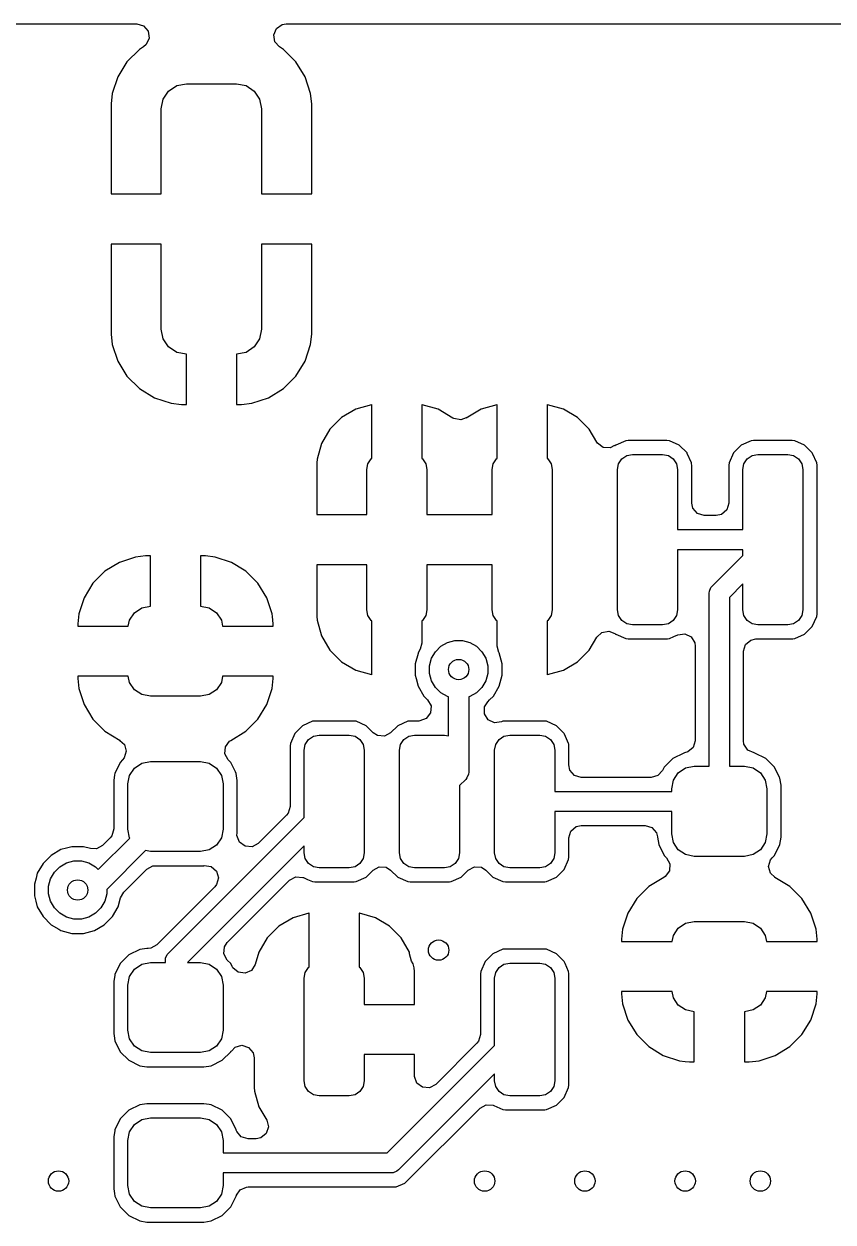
# Model space of a CAD drawing. Header units: inches. Extents: x 5.14 to 7.42, y -4.57 to -3.18.
# Drawn here: x 6.2674 to 6.5852, y -3.6536 to -3.1829 of the extents above; entities that cross this region are included whole.
import ezdxf

# ---------------------------------------------------------------- set-up
doc = ezdxf.new("R2010")
doc.units = ezdxf.units.IN
doc.header["$MEASUREMENT"] = 0
doc.layers.add('F.Cu', color=13, linetype='CONTINUOUS', true_color=0xc83434)

msp = doc.modelspace()

# ---------------------------------------------------------------- linework, layer by layer
at = {"layer": 'F.Cu', "linetype": 'CONTINUOUS'}
for p, q in [((5.69694, -3.18289), (6.31176, -3.18289)), ((6.31176, -3.18289), (6.3144, -3.18367)), ((6.3144, -3.18367), (6.3162, -3.18575)), ((6.3162, -3.18575), (6.31659, -3.18847)), ((6.36552, -3.18717), (6.36662, -3.18465)), ((6.36662, -3.18465), (6.3689, -3.18312)), ((6.3689, -3.18312), (6.37037, -3.18289)), ((6.37037, -3.18289), (6.70349, -3.18289)), ((6.31545, -3.19097), (6.31432, -3.19193)), ((6.31659, -3.18847), (6.31545, -3.19097)), ((6.36596, -3.18989), (6.36552, -3.18717)), ((6.3678, -3.19193), (6.36596, -3.18989)), ((6.31278, -3.19288), (6.3079, -3.19776)), ((6.31432, -3.19193), (6.31278, -3.19288)), ((6.36934, -3.19288), (6.3678, -3.19193)), ((6.37423, -3.19776), (6.36934, -3.19288)), ((6.3079, -3.19776), (6.30428, -3.20364)), ((6.37785, -3.20364), (6.37423, -3.19776)), ((6.30428, -3.20364), (6.30211, -3.21019)), ((6.30428, -3.20364), (6.30428, -3.20364)), ((6.38002, -3.21019), (6.37785, -3.20364)), ((6.37785, -3.20364), (6.37785, -3.20364)), ((6.32213, -3.21243), (6.32426, -3.20924)), ((6.32426, -3.20924), (6.32745, -3.20711)), ((6.32745, -3.20711), (6.33122, -3.20636)), ((6.33122, -3.20636), (6.35091, -3.20636)), ((6.35091, -3.20636), (6.35467, -3.20711)), ((6.35467, -3.20711), (6.35787, -3.20924)), ((6.35787, -3.20924), (6.36, -3.21243)), ((6.30211, -3.21019), (6.30169, -3.21423)), ((6.30169, -3.21423), (6.30169, -3.24967)), ((6.30211, -3.21019), (6.30211, -3.21019)), ((6.32138, -3.2162), (6.32213, -3.21243)), ((6.36, -3.21243), (6.36075, -3.2162)), ((6.38043, -3.21423), (6.38002, -3.21019)), ((6.38043, -3.24967), (6.38043, -3.21423)), ((6.38043, -3.21423), (6.38043, -3.21423)), ((6.32138, -3.24967), (6.32138, -3.2162)), ((6.36075, -3.2162), (6.36075, -3.24967)), ((6.30169, -3.24967), (6.32138, -3.24967)), ((6.36075, -3.24967), (6.38043, -3.24967)), ((6.32138, -3.26935), (6.30169, -3.26935)), ((6.30169, -3.26935), (6.30169, -3.30478)), ((6.32138, -3.30281), (6.32138, -3.26935)), ((6.38043, -3.26935), (6.36075, -3.26935)), ((6.36075, -3.26935), (6.36075, -3.30281)), ((6.38043, -3.30478), (6.38043, -3.26935)), ((6.32213, -3.30658), (6.32138, -3.30281)), ((6.36075, -3.30281), (6.36, -3.30658)), ((6.30169, -3.30478), (6.30211, -3.30883)), ((6.30211, -3.30883), (6.30428, -3.31538)), ((6.32426, -3.30977), (6.32213, -3.30658)), ((6.36, -3.30658), (6.35787, -3.30977)), ((6.37785, -3.31538), (6.38002, -3.30883)), ((6.38002, -3.30883), (6.38043, -3.30478)), ((6.38002, -3.30883), (6.38002, -3.30883)), ((6.38043, -3.30478), (6.38043, -3.30478)), ((6.32745, -3.31191), (6.32426, -3.30977)), ((6.33122, -3.31266), (6.32745, -3.31191)), ((6.33122, -3.33234), (6.33122, -3.31266)), ((6.35467, -3.31191), (6.35091, -3.31266)), ((6.35091, -3.31266), (6.35091, -3.33234)), ((6.35787, -3.30977), (6.35467, -3.31191)), ((6.30428, -3.31538), (6.30428, -3.31538)), ((6.30428, -3.31538), (6.3079, -3.32125)), ((6.37423, -3.32125), (6.37785, -3.31538)), ((6.37785, -3.31538), (6.37785, -3.31538)), ((6.3079, -3.32125), (6.31278, -3.32613)), ((6.36934, -3.32613), (6.37423, -3.32125)), ((6.31278, -3.32613), (6.31866, -3.32976)), ((6.36347, -3.32976), (6.36934, -3.32613)), ((6.31866, -3.32976), (6.31866, -3.32976)), ((6.31866, -3.32976), (6.32521, -3.33193)), ((6.32521, -3.33193), (6.32521, -3.33193)), ((6.32521, -3.33193), (6.32925, -3.33234)), ((6.32925, -3.33234), (6.33122, -3.33234)), ((6.33122, -3.33234), (6.33122, -3.33234)), ((6.35091, -3.33234), (6.35287, -3.33234)), ((6.35287, -3.33234), (6.35692, -3.33193)), ((6.35287, -3.33234), (6.35287, -3.33234)), ((6.35692, -3.33193), (6.36347, -3.32976)), ((6.36347, -3.32976), (6.36347, -3.32976)), ((6.39775, -3.33426), (6.39218, -3.33755)), ((6.40396, -3.33246), (6.39775, -3.33426)), ((6.39775, -3.33426), (6.39775, -3.33426)), ((6.40406, -3.33245), (6.40396, -3.33246)), ((6.40406, -3.3536), (6.40406, -3.33245)), ((6.42384, -3.33246), (6.42374, -3.33245)), ((6.42374, -3.33245), (6.42374, -3.3536)), ((6.43005, -3.33426), (6.42384, -3.33246)), ((6.42384, -3.33246), (6.42384, -3.33246)), ((6.43587, -3.33771), (6.43005, -3.33426)), ((6.43005, -3.33426), (6.43005, -3.33426)), ((6.44696, -3.33426), (6.44113, -3.33771)), ((6.45317, -3.33246), (6.44696, -3.33426)), ((6.44696, -3.33426), (6.44696, -3.33426)), ((6.45327, -3.33245), (6.45317, -3.33246)), ((6.45327, -3.3536), (6.45327, -3.33245)), ((6.47305, -3.33246), (6.47295, -3.33245)), ((6.47295, -3.33245), (6.47295, -3.3536)), ((6.47926, -3.33426), (6.47305, -3.33246)), ((6.47305, -3.33246), (6.47305, -3.33246)), ((6.48483, -3.33755), (6.47926, -3.33426)), ((6.47926, -3.33426), (6.47926, -3.33426)), ((6.39218, -3.33755), (6.38761, -3.34212)), ((6.39218, -3.33755), (6.39218, -3.33755)), ((6.43624, -3.33794), (6.43587, -3.33771)), ((6.43894, -3.33848), (6.43624, -3.33794)), ((6.44109, -3.33763), (6.43894, -3.33848)), ((6.44113, -3.33771), (6.44109, -3.33763)), ((6.4894, -3.34212), (6.48483, -3.33755)), ((6.48483, -3.33755), (6.48483, -3.33755)), ((6.38761, -3.34212), (6.38432, -3.34769)), ((6.38761, -3.34212), (6.38761, -3.34212)), ((6.49239, -3.34718), (6.4894, -3.34212)), ((6.4894, -3.34212), (6.4894, -3.34212)), ((6.50471, -3.34651), (6.50376, -3.34662)), ((6.51993, -3.34651), (6.50471, -3.34651)), ((6.50471, -3.34651), (6.50471, -3.34651)), ((6.52089, -3.34662), (6.51993, -3.34651)), ((6.55392, -3.34651), (6.55297, -3.34662)), ((6.56915, -3.34651), (6.55392, -3.34651)), ((6.55392, -3.34651), (6.55392, -3.34651)), ((6.5701, -3.34662), (6.56915, -3.34651)), ((6.38432, -3.34769), (6.38252, -3.3539)), ((6.38432, -3.34769), (6.38432, -3.34769)), ((6.49268, -3.34762), (6.49239, -3.34718)), ((6.49488, -3.34927), (6.49268, -3.34762)), ((6.49763, -3.34947), (6.49488, -3.34927)), ((6.49941, -3.3485), (6.49763, -3.34947)), ((6.49948, -3.3486), (6.49941, -3.3485)), ((6.49985, -3.34834), (6.49948, -3.3486)), ((6.50376, -3.34662), (6.49985, -3.34834)), ((6.50376, -3.34662), (6.50376, -3.34662)), ((6.5248, -3.34834), (6.52089, -3.34662)), ((6.52782, -3.35136), (6.5248, -3.34834)), ((6.5248, -3.34834), (6.5248, -3.34834)), ((6.5248, -3.34834), (6.5248, -3.34834)), ((6.54906, -3.34834), (6.54604, -3.35136)), ((6.55297, -3.34662), (6.54906, -3.34834)), ((6.54906, -3.34834), (6.54906, -3.34834)), ((6.55297, -3.34662), (6.55297, -3.34662)), ((6.57401, -3.34834), (6.5701, -3.34662)), ((6.57703, -3.35136), (6.57401, -3.34834)), ((6.57401, -3.34834), (6.57401, -3.34834)), ((6.57401, -3.34834), (6.57401, -3.34834)), ((6.38252, -3.3539), (6.3824, -3.35535)), ((6.3824, -3.35535), (6.3824, -3.37565)), ((6.38252, -3.3539), (6.38252, -3.3539)), ((6.40209, -3.35793), (6.40254, -3.35567)), ((6.40254, -3.35567), (6.40382, -3.35376)), ((6.40382, -3.35376), (6.40406, -3.3536)), ((6.42374, -3.3536), (6.42398, -3.35376)), ((6.42398, -3.35376), (6.42526, -3.35567)), ((6.42526, -3.35567), (6.42571, -3.35793)), ((6.4513, -3.35793), (6.45175, -3.35567)), ((6.45175, -3.35567), (6.45303, -3.35376)), ((6.45303, -3.35376), (6.45327, -3.3536)), ((6.47295, -3.3536), (6.47319, -3.35376)), ((6.47319, -3.35376), (6.47447, -3.35567)), ((6.47447, -3.35567), (6.47492, -3.35793)), ((6.50051, -3.35793), (6.50096, -3.35567)), ((6.50096, -3.35567), (6.50224, -3.35376)), ((6.50224, -3.35376), (6.50416, -3.35248)), ((6.50416, -3.35248), (6.50642, -3.35203)), ((6.50642, -3.35203), (6.51823, -3.35203)), ((6.51823, -3.35203), (6.52049, -3.35248)), ((6.52049, -3.35248), (6.5224, -3.35376)), ((6.5224, -3.35376), (6.52368, -3.35567)), ((6.52368, -3.35567), (6.52413, -3.35793)), ((6.52793, -3.35162), (6.52782, -3.35136)), ((6.52954, -3.35527), (6.52793, -3.35162)), ((6.5296, -3.35572), (6.52954, -3.35527)), ((6.52954, -3.35527), (6.52954, -3.35527)), ((6.52965, -3.35623), (6.5296, -3.35572)), ((6.54432, -3.35527), (6.5442, -3.35623)), ((6.54604, -3.35136), (6.54432, -3.35527)), ((6.54604, -3.35136), (6.54604, -3.35136)), ((6.54972, -3.35793), (6.55017, -3.35567)), ((6.55017, -3.35567), (6.55145, -3.35376)), ((6.55145, -3.35376), (6.55337, -3.35248)), ((6.55337, -3.35248), (6.55563, -3.35203)), ((6.55563, -3.35203), (6.56744, -3.35203)), ((6.56744, -3.35203), (6.5697, -3.35248)), ((6.5697, -3.35248), (6.57162, -3.35376)), ((6.57162, -3.35376), (6.5729, -3.35567)), ((6.5729, -3.35567), (6.57335, -3.35793)), ((6.57714, -3.35162), (6.57703, -3.35136)), ((6.57876, -3.35527), (6.57714, -3.35162)), ((6.57887, -3.35623), (6.57876, -3.35527)), ((6.57876, -3.35527), (6.57876, -3.35527)), ((6.40209, -3.37565), (6.40209, -3.35793)), ((6.42571, -3.35793), (6.42571, -3.37565)), ((6.4513, -3.37565), (6.4513, -3.35793)), ((6.47492, -3.35793), (6.47492, -3.41305)), ((6.50051, -3.41305), (6.50051, -3.35793)), ((6.52413, -3.35793), (6.52413, -3.38156)), ((6.52965, -3.37115), (6.52965, -3.35623)), ((6.52965, -3.35623), (6.52965, -3.35623)), ((6.5442, -3.35623), (6.5442, -3.37115)), ((6.54972, -3.38156), (6.54972, -3.35793)), ((6.57335, -3.35793), (6.57335, -3.41305)), ((6.57887, -3.41476), (6.57887, -3.35623)), ((6.57887, -3.35623), (6.57887, -3.35623)), ((6.57887, -3.35623), (6.57887, -3.35623)), ((6.53009, -3.37318), (6.52965, -3.37115)), ((6.5319, -3.37526), (6.53009, -3.37318)), ((6.54343, -3.37379), (6.54135, -3.37559)), ((6.5442, -3.37115), (6.54343, -3.37379)), ((6.3824, -3.37565), (6.40209, -3.37565)), ((6.42571, -3.37565), (6.4513, -3.37565)), ((6.53454, -3.37604), (6.5319, -3.37526)), ((6.53932, -3.37604), (6.53454, -3.37604)), ((6.54135, -3.37559), (6.53932, -3.37604)), ((6.52413, -3.38156), (6.54972, -3.38156)), ((6.31128, -3.39231), (6.30494, -3.39441)), ((6.31518, -3.39191), (6.31128, -3.39231)), ((6.31709, -3.39191), (6.31518, -3.39191)), ((6.31518, -3.39191), (6.31518, -3.39191)), ((6.31709, -3.41159), (6.31709, -3.39191)), ((6.31709, -3.39191), (6.31709, -3.39191)), ((6.33867, -3.39191), (6.33677, -3.39191)), ((6.33677, -3.39191), (6.33677, -3.41159)), ((6.34258, -3.39231), (6.33867, -3.39191)), ((6.34892, -3.39441), (6.34258, -3.39231)), ((6.54972, -3.38943), (6.52413, -3.38943)), ((6.52413, -3.38943), (6.52413, -3.41305)), ((6.53773, -3.40373), (6.54972, -3.39174)), ((6.54972, -3.39174), (6.54972, -3.38943)), ((6.29926, -3.39791), (6.29454, -3.40263)), ((6.30494, -3.39441), (6.29926, -3.39791)), ((6.29926, -3.39791), (6.29926, -3.39791)), ((6.30494, -3.39441), (6.30494, -3.39441)), ((6.35388, -3.39747), (6.34892, -3.39441)), ((6.34892, -3.39441), (6.34892, -3.39441)), ((6.3546, -3.39791), (6.35388, -3.39747)), ((6.35931, -3.40263), (6.3546, -3.39791)), ((6.3546, -3.39791), (6.3546, -3.39791)), ((6.40209, -3.39533), (6.3824, -3.39533)), ((6.3824, -3.39533), (6.3824, -3.41564)), ((6.40209, -3.41305), (6.40209, -3.39533)), ((6.4513, -3.39533), (6.42571, -3.39533)), ((6.42571, -3.39533), (6.42571, -3.41305)), ((6.4513, -3.41305), (6.4513, -3.39533)), ((6.29454, -3.40263), (6.29104, -3.40831)), ((6.29454, -3.40263), (6.29454, -3.40263)), ((6.36282, -3.40831), (6.35931, -3.40263)), ((6.35931, -3.40263), (6.35931, -3.40263)), ((6.54972, -3.40287), (6.54445, -3.40815)), ((6.54972, -3.41305), (6.54972, -3.40287)), ((6.53658, -3.40652), (6.53665, -3.40575)), ((6.53658, -3.47447), (6.53658, -3.40652)), ((6.53665, -3.40575), (6.53724, -3.40433)), ((6.53724, -3.40433), (6.53773, -3.40373)), ((6.29104, -3.40831), (6.28894, -3.41464)), ((6.29104, -3.40831), (6.29104, -3.40831)), ((6.31082, -3.41419), (6.3137, -3.41227)), ((6.3137, -3.41227), (6.31709, -3.41159)), ((6.33677, -3.41159), (6.34016, -3.41227)), ((6.34016, -3.41227), (6.34304, -3.41419)), ((6.36492, -3.41464), (6.36282, -3.40831)), ((6.36282, -3.40831), (6.36282, -3.40831)), ((6.54445, -3.40815), (6.54445, -3.47447)), ((6.28894, -3.41464), (6.28854, -3.41855)), ((6.30842, -3.41947), (6.3089, -3.41706)), ((6.3089, -3.41706), (6.31082, -3.41419)), ((6.34304, -3.41419), (6.34496, -3.41706)), ((6.34496, -3.41706), (6.34543, -3.41947)), ((6.36502, -3.41564), (6.36492, -3.41464)), ((6.36532, -3.41855), (6.36502, -3.41564)), ((6.3824, -3.41564), (6.38252, -3.41709)), ((6.38252, -3.41709), (6.38252, -3.41709)), ((6.38252, -3.41709), (6.38432, -3.42329)), ((6.40254, -3.41531), (6.40209, -3.41305)), ((6.40382, -3.41723), (6.40254, -3.41531)), ((6.42526, -3.41531), (6.42398, -3.41723)), ((6.42571, -3.41305), (6.42526, -3.41531)), ((6.45175, -3.41531), (6.4513, -3.41305)), ((6.45303, -3.41723), (6.45175, -3.41531)), ((6.47447, -3.41531), (6.47319, -3.41723)), ((6.47492, -3.41305), (6.47447, -3.41531)), ((6.50096, -3.41531), (6.50051, -3.41305)), ((6.50224, -3.41723), (6.50096, -3.41531)), ((6.52368, -3.41531), (6.5224, -3.41723)), ((6.52413, -3.41305), (6.52368, -3.41531)), ((6.55017, -3.41531), (6.54972, -3.41305)), ((6.55145, -3.41723), (6.55017, -3.41531)), ((6.5729, -3.41531), (6.57162, -3.41723)), ((6.57335, -3.41305), (6.5729, -3.41531)), ((6.57703, -3.41962), (6.57876, -3.41571)), ((6.57876, -3.41571), (6.57887, -3.41476)), ((6.28854, -3.41855), (6.28854, -3.41947)), ((6.28854, -3.41947), (6.30842, -3.41947)), ((6.34543, -3.41947), (6.36532, -3.41947)), ((6.36532, -3.41947), (6.36532, -3.41855)), ((6.36532, -3.41855), (6.36532, -3.41855)), ((6.40406, -3.41739), (6.40382, -3.41723)), ((6.40406, -3.43854), (6.40406, -3.41739)), ((6.42398, -3.41723), (6.42374, -3.41739)), ((6.42374, -3.41739), (6.42374, -3.42613)), ((6.45327, -3.41739), (6.45303, -3.41723)), ((6.45327, -3.42735), (6.45327, -3.41739)), ((6.47319, -3.41723), (6.47295, -3.41739)), ((6.47295, -3.41739), (6.47295, -3.43854)), ((6.4944, -3.42192), (6.49711, -3.42143)), ((6.49711, -3.42143), (6.49946, -3.4224)), ((6.50416, -3.41851), (6.50224, -3.41723)), ((6.50642, -3.41896), (6.50416, -3.41851)), ((6.51823, -3.41896), (6.50642, -3.41896)), ((6.52049, -3.41851), (6.51823, -3.41896)), ((6.5224, -3.41723), (6.52049, -3.41851)), ((6.55337, -3.41851), (6.55145, -3.41723)), ((6.55563, -3.41896), (6.55337, -3.41851)), ((6.56744, -3.41896), (6.55563, -3.41896)), ((6.5697, -3.41851), (6.56744, -3.41896)), ((6.57162, -3.41723), (6.5697, -3.41851)), ((6.57401, -3.42264), (6.57703, -3.41962)), ((6.38432, -3.42329), (6.38432, -3.4233)), ((6.38432, -3.4233), (6.38761, -3.42886)), ((6.42374, -3.42613), (6.42309, -3.42857)), ((6.43115, -3.42739), (6.43375, -3.42589)), ((6.43375, -3.42589), (6.43665, -3.42511)), ((6.43665, -3.42511), (6.43965, -3.42511)), ((6.43965, -3.42511), (6.44255, -3.42589)), ((6.44255, -3.42589), (6.44515, -3.42739)), ((6.4894, -3.42886), (6.49239, -3.4238)), ((6.49239, -3.4238), (6.4944, -3.42192)), ((6.49946, -3.4224), (6.49948, -3.42238)), ((6.49948, -3.42238), (6.49957, -3.42245)), ((6.49957, -3.42245), (6.49965, -3.42248)), ((6.49965, -3.42248), (6.49975, -3.42258)), ((6.49975, -3.42258), (6.49985, -3.42264)), ((6.49985, -3.42264), (6.49985, -3.42264)), ((6.49985, -3.42264), (6.50376, -3.42437)), ((6.50376, -3.42437), (6.50471, -3.42448)), ((6.50471, -3.42448), (6.51993, -3.42448)), ((6.51993, -3.42448), (6.52018, -3.42445)), ((6.52018, -3.42445), (6.52089, -3.42437)), ((6.52089, -3.42437), (6.52264, -3.42359)), ((6.52089, -3.42437), (6.52089, -3.42437)), ((6.52089, -3.42437), (6.52089, -3.42437)), ((6.52264, -3.42359), (6.5242, -3.4229)), ((6.5242, -3.4229), (6.52693, -3.42255)), ((6.52693, -3.42255), (6.52942, -3.42372)), ((6.52942, -3.42372), (6.53087, -3.42605)), ((6.53087, -3.42605), (6.53106, -3.42737)), ((6.55074, -3.42672), (6.55282, -3.42492)), ((6.55282, -3.42492), (6.55485, -3.42448)), ((6.55485, -3.42448), (6.56915, -3.42448)), ((6.56915, -3.42448), (6.56939, -3.42445)), ((6.56939, -3.42445), (6.5701, -3.42437)), ((6.5701, -3.42437), (6.57401, -3.42264)), ((6.5701, -3.42437), (6.5701, -3.42437)), ((6.5701, -3.42437), (6.5701, -3.42437)), ((6.38761, -3.42886), (6.38761, -3.42886)), ((6.38761, -3.42886), (6.39218, -3.43343)), ((6.42223, -3.43016), (6.42113, -3.43428)), ((6.42229, -3.42995), (6.42223, -3.43016)), ((6.42309, -3.42857), (6.42229, -3.42995)), ((6.42229, -3.42995), (6.42229, -3.42995)), ((6.42753, -3.43211), (6.42903, -3.42951)), ((6.42903, -3.42951), (6.43115, -3.42739)), ((6.44515, -3.42739), (6.44727, -3.42951)), ((6.44727, -3.42951), (6.44877, -3.43211)), ((6.45392, -3.42979), (6.45327, -3.42735)), ((6.45401, -3.42995), (6.45392, -3.42979)), ((6.45517, -3.43428), (6.45401, -3.42995)), ((6.48483, -3.43343), (6.4894, -3.42886)), ((6.4894, -3.42886), (6.4894, -3.42886)), ((6.53106, -3.42737), (6.53106, -3.46447)), ((6.54997, -3.42936), (6.55074, -3.42672)), ((6.54997, -3.46447), (6.54997, -3.42936)), ((6.39218, -3.43343), (6.39218, -3.43343)), ((6.39218, -3.43343), (6.39775, -3.43672)), ((6.42113, -3.43428), (6.42113, -3.43876)), ((6.42675, -3.43501), (6.42753, -3.43211)), ((6.42675, -3.43802), (6.42675, -3.43501)), ((6.44877, -3.43211), (6.44955, -3.43501)), ((6.44955, -3.43501), (6.44955, -3.43802)), ((6.45517, -3.43876), (6.45517, -3.43428)), ((6.47926, -3.43672), (6.48483, -3.43343)), ((6.48483, -3.43343), (6.48483, -3.43343)), ((6.30842, -3.43915), (6.28854, -3.43915)), ((6.28854, -3.43915), (6.28854, -3.44007)), ((6.28854, -3.44007), (6.28894, -3.44398)), ((6.3089, -3.44156), (6.30842, -3.43915)), ((6.34543, -3.43915), (6.34496, -3.44156)), ((6.36532, -3.43915), (6.34543, -3.43915)), ((6.36492, -3.44398), (6.36532, -3.44007)), ((6.36532, -3.44007), (6.36532, -3.43915)), ((6.36532, -3.44007), (6.36532, -3.44007)), ((6.39775, -3.43672), (6.40396, -3.43853)), ((6.40396, -3.43853), (6.40396, -3.43853)), ((6.40396, -3.43853), (6.40406, -3.43854)), ((6.40406, -3.43854), (6.40406, -3.43854)), ((6.42113, -3.43876), (6.42148, -3.44007)), ((6.42148, -3.44007), (6.42229, -3.44309)), ((6.42753, -3.44092), (6.42675, -3.43802)), ((6.44955, -3.43802), (6.44877, -3.44092)), ((6.45401, -3.44309), (6.45517, -3.43876)), ((6.47295, -3.43854), (6.47305, -3.43853)), ((6.47295, -3.43854), (6.47295, -3.43854)), ((6.47305, -3.43853), (6.47926, -3.43672)), ((6.28894, -3.44398), (6.29104, -3.45031)), ((6.31082, -3.44443), (6.3089, -3.44156)), ((6.3137, -3.44635), (6.31082, -3.44443)), ((6.34304, -3.44443), (6.34016, -3.44635)), ((6.34496, -3.44156), (6.34304, -3.44443)), ((6.36282, -3.45031), (6.36492, -3.44398)), ((6.42229, -3.44309), (6.42229, -3.44309)), ((6.42229, -3.44309), (6.42453, -3.44697)), ((6.42903, -3.44352), (6.42753, -3.44092)), ((6.43115, -3.44564), (6.42903, -3.44352)), ((6.44727, -3.44352), (6.44515, -3.44564)), ((6.44877, -3.44092), (6.44727, -3.44352)), ((6.45177, -3.44697), (6.45401, -3.44309)), ((6.31709, -3.44703), (6.3137, -3.44635)), ((6.33677, -3.44703), (6.31709, -3.44703)), ((6.34016, -3.44635), (6.33677, -3.44703)), ((6.42453, -3.44697), (6.42453, -3.44697)), ((6.42453, -3.44697), (6.42597, -3.44841)), ((6.42597, -3.44841), (6.42729, -3.45082)), ((6.43375, -3.44714), (6.43115, -3.44564)), ((6.43421, -3.44726), (6.43375, -3.44714)), ((6.43421, -3.46258), (6.43421, -3.44726)), ((6.44255, -3.44714), (6.44209, -3.44726)), ((6.44209, -3.44726), (6.44209, -3.47689)), ((6.44515, -3.44564), (6.44255, -3.44714)), ((6.44834, -3.4512), (6.44956, -3.44918)), ((6.44956, -3.44918), (6.45032, -3.44841)), ((6.45032, -3.44841), (6.45177, -3.44697)), ((6.29104, -3.45031), (6.29104, -3.45031)), ((6.29104, -3.45031), (6.29454, -3.45599)), ((6.35931, -3.45599), (6.36282, -3.45031)), ((6.36282, -3.45031), (6.36282, -3.45031)), ((6.4271, -3.45357), (6.42545, -3.45577)), ((6.42729, -3.45082), (6.4271, -3.45357)), ((6.44831, -3.45395), (6.44834, -3.4512)), ((6.44976, -3.45628), (6.44831, -3.45395)), ((6.29454, -3.45599), (6.29454, -3.45599)), ((6.29454, -3.45599), (6.29926, -3.46071)), ((6.3546, -3.46071), (6.35931, -3.45599)), ((6.35931, -3.45599), (6.35931, -3.45599)), ((6.37682, -3.45858), (6.3738, -3.4616)), ((6.38072, -3.45685), (6.37682, -3.45858)), ((6.37682, -3.45858), (6.37682, -3.45858)), ((6.38073, -3.45685), (6.38072, -3.45685)), ((6.38168, -3.45674), (6.38073, -3.45685)), ((6.3969, -3.45674), (6.38168, -3.45674)), ((6.38168, -3.45674), (6.38168, -3.45674)), ((6.39786, -3.45685), (6.3969, -3.45674)), ((6.40177, -3.45858), (6.39786, -3.45685)), ((6.40454, -3.46135), (6.40177, -3.45858)), ((6.40177, -3.45858), (6.40177, -3.45858)), ((6.40177, -3.45858), (6.40177, -3.45858)), ((6.40177, -3.45858), (6.40177, -3.45858)), ((6.41422, -3.45858), (6.41144, -3.46135)), ((6.41813, -3.45685), (6.41422, -3.45858)), ((6.41422, -3.45858), (6.41422, -3.45858)), ((6.41908, -3.45674), (6.41813, -3.45685)), ((6.41813, -3.45685), (6.41813, -3.45685)), ((6.42252, -3.45674), (6.41908, -3.45674)), ((6.41908, -3.45674), (6.41908, -3.45674)), ((6.42287, -3.45673), (6.42252, -3.45674)), ((6.42545, -3.45577), (6.42287, -3.45673)), ((6.45225, -3.45745), (6.44976, -3.45628)), ((6.45498, -3.4571), (6.45225, -3.45745)), ((6.45553, -3.45685), (6.45498, -3.4571)), ((6.45648, -3.45674), (6.45553, -3.45685)), ((6.45553, -3.45685), (6.45553, -3.45685)), ((6.47171, -3.45674), (6.45648, -3.45674)), ((6.45648, -3.45674), (6.45648, -3.45674)), ((6.47266, -3.45685), (6.47171, -3.45674)), ((6.47657, -3.45858), (6.47266, -3.45685)), ((6.47959, -3.4616), (6.47657, -3.45858)), ((6.47657, -3.45858), (6.47657, -3.45858)), ((6.47657, -3.45858), (6.47657, -3.45858)), ((6.29926, -3.46071), (6.29926, -3.46071)), ((6.29926, -3.46071), (6.30518, -3.46436)), ((6.34867, -3.46436), (6.3546, -3.46071)), ((6.3546, -3.46071), (6.3546, -3.46071)), ((6.3738, -3.4616), (6.37207, -3.46551)), ((6.3738, -3.4616), (6.3738, -3.4616)), ((6.37793, -3.46591), (6.37921, -3.46399)), ((6.37921, -3.46399), (6.38113, -3.46271)), ((6.38113, -3.46271), (6.38339, -3.46226)), ((6.38339, -3.46226), (6.3952, -3.46226)), ((6.3952, -3.46226), (6.39746, -3.46271)), ((6.39746, -3.46271), (6.39937, -3.46399)), ((6.39937, -3.46399), (6.40065, -3.46591)), ((6.40629, -3.46248), (6.40454, -3.46135)), ((6.40903, -3.46267), (6.40629, -3.46248)), ((6.41144, -3.46135), (6.40903, -3.46267)), ((6.41533, -3.46591), (6.41661, -3.46399)), ((6.41661, -3.46399), (6.41853, -3.46271)), ((6.41853, -3.46271), (6.42079, -3.46226)), ((6.42079, -3.46226), (6.4326, -3.46226)), ((6.4326, -3.46226), (6.43421, -3.46258)), ((6.45273, -3.46591), (6.45401, -3.46399)), ((6.45401, -3.46399), (6.45593, -3.46271)), ((6.45593, -3.46271), (6.45819, -3.46226)), ((6.45819, -3.46226), (6.47, -3.46226)), ((6.47, -3.46226), (6.47226, -3.46271)), ((6.47226, -3.46271), (6.47418, -3.46399)), ((6.47418, -3.46399), (6.47546, -3.46591)), ((6.47972, -3.4619), (6.47959, -3.4616)), ((6.48131, -3.46551), (6.47972, -3.4619)), ((6.30518, -3.46436), (6.30514, -3.46444)), ((6.30514, -3.46444), (6.30687, -3.46597)), ((6.30763, -3.46862), (6.30683, -3.47125)), ((6.30687, -3.46597), (6.30763, -3.46862)), ((6.34634, -3.46962), (6.34654, -3.46687)), ((6.34654, -3.46687), (6.34819, -3.46467)), ((6.34819, -3.46467), (6.34868, -3.46437)), ((6.34868, -3.46437), (6.34867, -3.46436)), ((6.37207, -3.46551), (6.37196, -3.46646)), ((6.37196, -3.46646), (6.37196, -3.49028)), ((6.37748, -3.46817), (6.37793, -3.46591)), ((6.37748, -3.49459), (6.37748, -3.46817)), ((6.40065, -3.46591), (6.4011, -3.46817)), ((6.4011, -3.46817), (6.4011, -3.50852)), ((6.41488, -3.46817), (6.41533, -3.46591)), ((6.41488, -3.50852), (6.41488, -3.46817)), ((6.45228, -3.46817), (6.45273, -3.46591)), ((6.45228, -3.50852), (6.45228, -3.46817)), ((6.47546, -3.46591), (6.47591, -3.46817)), ((6.47591, -3.46817), (6.47591, -3.48441)), ((6.48135, -3.46584), (6.48131, -3.46551)), ((6.48131, -3.46551), (6.48131, -3.46551)), ((6.48143, -3.46646), (6.48135, -3.46584)), ((6.48143, -3.47401), (6.48143, -3.46646)), ((6.48143, -3.46646), (6.48143, -3.46646)), ((6.53028, -3.46711), (6.5282, -3.46891)), ((6.53106, -3.46447), (6.53028, -3.46711)), ((6.55016, -3.46584), (6.54997, -3.46447)), ((6.55165, -3.46816), (6.55016, -3.46584)), ((6.55415, -3.4693), (6.55165, -3.46816)), ((6.30522, -3.47301), (6.30312, -3.47732)), ((6.3062, -3.47203), (6.30522, -3.47301)), ((6.30683, -3.47125), (6.3062, -3.47203)), ((6.31082, -3.47521), (6.3137, -3.47329)), ((6.3137, -3.47329), (6.31709, -3.47262)), ((6.31709, -3.47262), (6.33677, -3.47262)), ((6.33677, -3.47262), (6.34016, -3.47329)), ((6.34016, -3.47329), (6.34304, -3.47521)), ((6.34766, -3.47203), (6.34634, -3.46962)), ((6.34864, -3.47301), (6.34766, -3.47203)), ((6.35046, -3.47675), (6.34864, -3.47301)), ((6.5222, -3.47146), (6.51881, -3.47486)), ((6.52651, -3.46936), (6.5222, -3.47146)), ((6.52688, -3.4693), (6.52651, -3.46936)), ((6.5282, -3.46891), (6.52688, -3.4693)), ((6.55451, -3.46936), (6.55415, -3.4693)), ((6.55882, -3.47146), (6.55451, -3.46936)), ((6.55451, -3.46936), (6.55451, -3.46936)), ((6.56222, -3.47486), (6.55882, -3.47146)), ((6.30303, -3.47792), (6.30271, -3.48011)), ((6.30312, -3.47732), (6.30303, -3.47792)), ((6.30823, -3.48148), (6.3089, -3.47809)), ((6.3089, -3.47809), (6.31082, -3.47521)), ((6.34304, -3.47521), (6.34496, -3.47809)), ((6.34496, -3.47809), (6.34563, -3.48148)), ((6.35074, -3.47732), (6.35046, -3.47675)), ((6.35115, -3.48011), (6.35074, -3.47732)), ((6.44201, -3.47766), (6.44142, -3.47908)), ((6.44209, -3.47689), (6.44201, -3.47766)), ((6.48187, -3.47604), (6.48143, -3.47401)), ((6.48367, -3.47811), (6.48187, -3.47604)), ((6.48631, -3.47889), (6.48367, -3.47811)), ((6.51632, -3.47818), (6.51379, -3.47889)), ((6.51817, -3.47615), (6.51632, -3.47818)), ((6.51881, -3.47486), (6.51817, -3.47615)), ((6.52249, -3.47994), (6.52441, -3.47706)), ((6.52441, -3.47706), (6.52728, -3.47514)), ((6.52728, -3.47514), (6.53067, -3.47447)), ((6.53067, -3.47447), (6.53658, -3.47447)), ((6.54445, -3.47447), (6.55035, -3.47447)), ((6.55035, -3.47447), (6.55374, -3.47514)), ((6.55374, -3.47514), (6.55662, -3.47706)), ((6.55662, -3.47706), (6.55854, -3.47994)), ((6.56419, -3.47889), (6.56222, -3.47486)), ((6.30271, -3.48011), (6.30271, -3.48011)), ((6.30271, -3.48011), (6.30271, -3.49916)), ((6.30823, -3.49919), (6.30823, -3.48148)), ((6.34563, -3.48148), (6.34563, -3.49919)), ((6.35115, -3.50056), (6.35115, -3.48011)), ((6.44093, -3.47967), (6.4385, -3.4821)), ((6.4385, -3.4821), (6.4385, -3.50852)), ((6.44142, -3.47908), (6.44093, -3.47967)), ((6.51379, -3.47889), (6.48631, -3.47889)), ((6.52181, -3.48333), (6.52249, -3.47994)), ((6.55854, -3.47994), (6.55921, -3.48333)), ((6.56433, -3.47917), (6.56419, -3.47889)), ((6.56473, -3.48196), (6.56433, -3.47917)), ((6.56473, -3.50241), (6.56473, -3.48196)), ((6.47591, -3.48441), (6.52181, -3.48441)), ((6.52181, -3.48441), (6.52181, -3.48333)), ((6.55921, -3.48333), (6.55921, -3.50104)), ((6.37196, -3.49028), (6.37119, -3.49292)), ((6.52181, -3.49228), (6.47591, -3.49228)), ((6.47591, -3.49228), (6.47591, -3.50852)), ((6.52181, -3.50104), (6.52181, -3.49228)), ((6.32415, -3.54792), (6.37748, -3.49459)), ((6.37053, -3.49373), (6.35941, -3.50485)), ((6.37119, -3.49292), (6.37053, -3.49373)), ((6.30193, -3.5018), (6.30128, -3.50261)), ((6.30271, -3.49916), (6.30193, -3.5018)), ((6.3089, -3.50258), (6.30823, -3.49919)), ((6.34563, -3.49919), (6.34496, -3.50258)), ((6.35109, -3.50175), (6.35113, -3.5007)), ((6.35205, -3.50433), (6.35109, -3.50175)), ((6.35113, -3.5007), (6.35115, -3.50056)), ((6.48143, -3.50268), (6.4822, -3.50005)), ((6.4822, -3.50005), (6.48428, -3.49824)), ((6.48428, -3.49824), (6.48631, -3.4978)), ((6.48631, -3.4978), (6.51142, -3.4978)), ((6.51142, -3.4978), (6.51406, -3.49858)), ((6.51406, -3.49858), (6.51586, -3.50066)), ((6.51586, -3.50066), (6.51626, -3.50223)), ((6.52249, -3.50443), (6.52181, -3.50104)), ((6.55921, -3.50104), (6.55854, -3.50443)), ((6.2863, -3.50611), (6.28414, -3.50669)), ((6.29078, -3.50611), (6.2863, -3.50611)), ((6.29358, -3.50686), (6.29078, -3.50611)), ((6.29829, -3.5056), (6.29588, -3.50691)), ((6.29662, -3.51508), (6.30899, -3.50271)), ((6.29956, -3.50433), (6.29829, -3.5056)), ((6.30128, -3.50261), (6.29956, -3.50433)), ((6.30899, -3.50271), (6.3089, -3.50258)), ((6.37748, -3.50573), (6.33161, -3.55159)), ((6.34304, -3.50546), (6.34016, -3.50738)), ((6.34496, -3.50258), (6.34304, -3.50546)), ((6.35425, -3.50597), (6.35205, -3.50433)), ((6.357, -3.50617), (6.35425, -3.50597)), ((6.35941, -3.50485), (6.357, -3.50617)), ((6.37748, -3.50852), (6.37748, -3.50573)), ((6.48143, -3.51023), (6.48143, -3.50268)), ((6.51626, -3.50223), (6.51627, -3.50223)), ((6.51627, -3.50223), (6.51627, -3.50228)), ((6.51627, -3.50228), (6.51629, -3.50233)), ((6.51629, -3.50233), (6.51629, -3.50241)), ((6.51629, -3.50241), (6.5167, -3.5052)), ((6.5167, -3.5052), (6.51881, -3.50951)), ((6.52441, -3.50731), (6.52249, -3.50443)), ((6.55854, -3.50443), (6.55662, -3.50731)), ((6.56222, -3.50951), (6.56433, -3.5052)), ((6.56433, -3.5052), (6.56473, -3.50241)), ((6.27809, -3.50951), (6.27492, -3.51268)), ((6.28197, -3.50727), (6.27809, -3.50951)), ((6.27809, -3.50951), (6.27809, -3.50951)), ((6.28414, -3.50669), (6.28197, -3.50727)), ((6.28197, -3.50727), (6.28197, -3.50727)), ((6.29588, -3.50691), (6.29358, -3.50686)), ((6.31516, -3.50767), (6.29995, -3.52289)), ((6.31709, -3.50805), (6.31516, -3.50767)), ((6.33677, -3.50805), (6.31709, -3.50805)), ((6.34016, -3.50738), (6.33677, -3.50805)), ((6.37793, -3.51078), (6.37748, -3.50852)), ((6.37921, -3.5127), (6.37793, -3.51078)), ((6.40065, -3.51078), (6.39937, -3.5127)), ((6.4011, -3.50852), (6.40065, -3.51078)), ((6.41533, -3.51078), (6.41488, -3.50852)), ((6.41661, -3.5127), (6.41533, -3.51078)), ((6.43805, -3.51078), (6.43677, -3.5127)), ((6.4385, -3.50852), (6.43805, -3.51078)), ((6.45273, -3.51078), (6.45228, -3.50852)), ((6.45401, -3.5127), (6.45273, -3.51078)), ((6.47546, -3.51078), (6.47418, -3.5127)), ((6.47591, -3.50852), (6.47546, -3.51078)), ((6.47959, -3.51509), (6.48131, -3.51118)), ((6.48131, -3.51118), (6.48143, -3.51023)), ((6.51881, -3.50951), (6.51978, -3.51049)), ((6.51978, -3.51049), (6.5211, -3.5129)), ((6.52728, -3.50923), (6.52441, -3.50731)), ((6.53067, -3.5099), (6.52728, -3.50923)), ((6.55035, -3.5099), (6.53067, -3.5099)), ((6.55374, -3.50923), (6.55035, -3.5099)), ((6.55662, -3.50731), (6.55374, -3.50923)), ((6.56061, -3.51127), (6.56124, -3.51049)), ((6.56124, -3.51049), (6.56222, -3.50951)), ((6.27492, -3.51268), (6.27268, -3.51656)), ((6.27492, -3.51268), (6.27492, -3.51268)), ((6.27942, -3.51613), (6.28154, -3.51401)), ((6.28154, -3.51401), (6.28414, -3.51251)), ((6.28414, -3.51251), (6.28704, -3.51173)), ((6.28704, -3.51173), (6.29004, -3.51173)), ((6.29004, -3.51173), (6.29294, -3.51251)), ((6.29294, -3.51251), (6.29554, -3.51401)), ((6.29554, -3.51401), (6.29662, -3.51508)), ((6.3066, -3.52404), (6.31564, -3.515)), ((6.31564, -3.515), (6.31805, -3.51368)), ((6.31805, -3.51368), (6.31909, -3.51357)), ((6.31909, -3.51357), (6.33814, -3.51357)), ((6.33814, -3.51357), (6.33827, -3.51355)), ((6.33814, -3.51357), (6.33814, -3.51357)), ((6.33827, -3.51355), (6.341, -3.51394)), ((6.341, -3.51394), (6.34308, -3.51573)), ((6.34308, -3.51573), (6.34386, -3.51837)), ((6.38113, -3.51398), (6.37921, -3.5127)), ((6.38339, -3.51443), (6.38113, -3.51398)), ((6.3952, -3.51443), (6.38339, -3.51443)), ((6.39746, -3.51398), (6.3952, -3.51443)), ((6.39937, -3.5127), (6.39746, -3.51398)), ((6.40177, -3.51811), (6.40454, -3.51534)), ((6.40454, -3.51534), (6.40695, -3.51402)), ((6.40695, -3.51402), (6.4097, -3.51422)), ((6.4097, -3.51422), (6.41144, -3.51534)), ((6.41144, -3.51534), (6.41422, -3.51811)), ((6.41853, -3.51398), (6.41661, -3.5127)), ((6.42079, -3.51443), (6.41853, -3.51398)), ((6.4326, -3.51443), (6.42079, -3.51443)), ((6.43486, -3.51398), (6.4326, -3.51443)), ((6.43677, -3.5127), (6.43486, -3.51398)), ((6.43917, -3.51811), (6.44194, -3.51534)), ((6.44194, -3.51534), (6.44436, -3.51402)), ((6.44436, -3.51402), (6.4471, -3.51422)), ((6.4471, -3.51422), (6.44885, -3.51534)), ((6.44885, -3.51534), (6.45162, -3.51811)), ((6.45593, -3.51398), (6.45401, -3.5127)), ((6.45819, -3.51443), (6.45593, -3.51398)), ((6.47, -3.51443), (6.45819, -3.51443)), ((6.47226, -3.51398), (6.47, -3.51443)), ((6.47418, -3.5127), (6.47226, -3.51398)), ((6.47657, -3.51811), (6.47959, -3.51509)), ((6.5209, -3.51565), (6.51926, -3.51785)), ((6.5211, -3.5129), (6.5209, -3.51565)), ((6.55981, -3.5139), (6.56061, -3.51127)), ((6.56057, -3.51655), (6.55981, -3.5139)), ((6.27218, -3.51843), (6.27152, -3.52089)), ((6.27268, -3.51656), (6.27218, -3.51843)), ((6.27268, -3.51656), (6.27268, -3.51656)), ((6.27714, -3.52163), (6.27792, -3.51873)), ((6.27792, -3.51873), (6.27942, -3.51613)), ((6.34386, -3.51837), (6.34309, -3.52101)), ((6.34728, -3.54373), (6.37173, -3.51928)), ((6.37173, -3.51928), (6.37415, -3.51796)), ((6.37415, -3.51796), (6.37689, -3.51816)), ((6.37689, -3.51816), (6.37716, -3.51826)), ((6.37716, -3.51826), (6.37874, -3.51896)), ((6.37874, -3.51896), (6.38072, -3.51984)), ((6.38072, -3.51984), (6.38168, -3.51995)), ((6.38168, -3.51995), (6.3969, -3.51995)), ((6.3969, -3.51995), (6.39715, -3.51992)), ((6.39715, -3.51992), (6.39786, -3.51984)), ((6.39786, -3.51984), (6.40177, -3.51811)), ((6.39786, -3.51984), (6.39786, -3.51984)), ((6.39786, -3.51984), (6.39786, -3.51984)), ((6.41422, -3.51811), (6.41813, -3.51984)), ((6.41813, -3.51984), (6.41908, -3.51995)), ((6.41908, -3.51995), (6.4343, -3.51995)), ((6.4343, -3.51995), (6.43455, -3.51992)), ((6.43455, -3.51992), (6.43526, -3.51984)), ((6.43526, -3.51984), (6.43917, -3.51811)), ((6.43526, -3.51984), (6.43526, -3.51984)), ((6.43526, -3.51984), (6.43526, -3.51984)), ((6.45162, -3.51811), (6.45553, -3.51984)), ((6.45553, -3.51984), (6.45648, -3.51995)), ((6.45648, -3.51995), (6.47171, -3.51995)), ((6.47171, -3.51995), (6.47195, -3.51992)), ((6.47195, -3.51992), (6.47266, -3.51984)), ((6.47266, -3.51984), (6.47657, -3.51811)), ((6.47266, -3.51984), (6.47266, -3.51984)), ((6.47266, -3.51984), (6.47266, -3.51984)), ((6.51877, -3.51816), (6.51285, -3.52181)), ((6.51926, -3.51785), (6.51876, -3.51815)), ((6.51876, -3.51815), (6.51877, -3.51816)), ((6.5623, -3.51808), (6.56057, -3.51655)), ((6.56226, -3.51816), (6.5623, -3.51808)), ((6.56818, -3.52181), (6.56226, -3.51816)), ((6.27152, -3.52089), (6.27152, -3.52537)), ((6.27152, -3.52537), (6.27208, -3.52745)), ((6.27714, -3.52463), (6.27714, -3.52163)), ((6.27792, -3.52753), (6.27714, -3.52463)), ((6.29995, -3.52463), (6.29917, -3.52753)), ((6.29995, -3.52289), (6.29995, -3.52463)), ((6.30533, -3.52623), (6.3066, -3.52404)), ((6.34243, -3.52183), (6.32157, -3.54269)), ((6.34309, -3.52101), (6.34243, -3.52183)), ((6.51285, -3.52181), (6.50813, -3.52653)), ((6.51285, -3.52181), (6.51285, -3.52181)), ((6.5729, -3.52653), (6.56818, -3.52181)), ((6.56818, -3.52181), (6.56818, -3.52181)), ((6.27208, -3.52745), (6.27268, -3.5297)), ((6.27268, -3.5297), (6.27268, -3.5297)), ((6.27268, -3.5297), (6.27492, -3.53358)), ((6.27942, -3.53013), (6.27792, -3.52753)), ((6.29917, -3.52753), (6.29767, -3.53013)), ((6.30216, -3.53358), (6.3044, -3.5297)), ((6.3044, -3.5297), (6.30533, -3.52623)), ((6.50813, -3.52653), (6.50462, -3.5322)), ((6.50813, -3.52653), (6.50813, -3.52653)), ((6.5764, -3.5322), (6.5729, -3.52653)), ((6.5729, -3.52653), (6.5729, -3.52653)), ((6.27492, -3.53358), (6.27492, -3.53358)), ((6.27492, -3.53358), (6.27492, -3.53358)), ((6.27492, -3.53358), (6.27809, -3.53675)), ((6.28154, -3.53225), (6.27942, -3.53013)), ((6.28414, -3.53375), (6.28154, -3.53225)), ((6.28704, -3.53453), (6.28414, -3.53375)), ((6.29004, -3.53453), (6.28704, -3.53453)), ((6.29294, -3.53375), (6.29004, -3.53453)), ((6.29554, -3.53225), (6.29294, -3.53375)), ((6.29767, -3.53013), (6.29554, -3.53225)), ((6.29899, -3.53675), (6.30216, -3.53358)), ((6.37314, -3.53406), (6.36758, -3.53735)), ((6.37935, -3.53226), (6.37314, -3.53406)), ((6.37314, -3.53406), (6.37314, -3.53406)), ((6.37945, -3.53225), (6.37935, -3.53226)), ((6.37945, -3.5534), (6.37945, -3.53225)), ((6.39923, -3.53226), (6.39913, -3.53225)), ((6.39913, -3.53225), (6.39913, -3.5534)), ((6.40544, -3.53406), (6.39923, -3.53226)), ((6.39923, -3.53226), (6.39923, -3.53226)), ((6.41101, -3.53735), (6.40544, -3.53406)), ((6.40544, -3.53406), (6.40544, -3.53406)), ((6.50462, -3.53221), (6.50253, -3.53854)), ((6.50462, -3.5322), (6.50462, -3.53221)), ((6.5764, -3.53221), (6.5764, -3.5322)), ((6.5785, -3.53854), (6.5764, -3.53221)), ((6.27809, -3.53675), (6.27809, -3.53675)), ((6.27809, -3.53675), (6.27809, -3.53675)), ((6.27809, -3.53675), (6.28119, -3.53854)), ((6.28119, -3.53854), (6.28197, -3.53899)), ((6.28197, -3.53899), (6.2863, -3.54015)), ((6.29078, -3.54015), (6.29511, -3.53899)), ((6.29511, -3.53899), (6.29899, -3.53675)), ((6.36758, -3.53736), (6.363, -3.54193)), ((6.36758, -3.53735), (6.36758, -3.53736)), ((6.41101, -3.53736), (6.41101, -3.53735)), ((6.41558, -3.54193), (6.41101, -3.53736)), ((6.50253, -3.53854), (6.50213, -3.54245)), ((6.52249, -3.54096), (6.52441, -3.53809)), ((6.52441, -3.53809), (6.52728, -3.53617)), ((6.52728, -3.53617), (6.53067, -3.53549)), ((6.53067, -3.53549), (6.55035, -3.53549)), ((6.55035, -3.53549), (6.55374, -3.53617)), ((6.55374, -3.53617), (6.55662, -3.53809)), ((6.55662, -3.53809), (6.55854, -3.54096)), ((6.5789, -3.54245), (6.5785, -3.53854)), ((6.2863, -3.54015), (6.2863, -3.54015)), ((6.2863, -3.54015), (6.29078, -3.54015)), ((6.29078, -3.54015), (6.29078, -3.54015)), ((6.32157, -3.54269), (6.31962, -3.54464)), ((6.34616, -3.54547), (6.34728, -3.54373)), ((6.363, -3.54193), (6.35971, -3.54749)), ((6.363, -3.54193), (6.363, -3.54193)), ((6.41887, -3.54749), (6.41558, -3.54193)), ((6.41558, -3.54193), (6.41558, -3.54193)), ((6.50213, -3.54245), (6.50213, -3.54337)), ((6.50213, -3.54337), (6.52201, -3.54337)), ((6.52201, -3.54337), (6.52249, -3.54096)), ((6.55854, -3.54096), (6.55902, -3.54337)), ((6.55902, -3.54337), (6.5789, -3.54337)), ((6.5789, -3.54337), (6.5789, -3.54245)), ((6.5789, -3.54245), (6.5789, -3.54245)), ((6.30862, -3.54859), (6.30522, -3.55198)), ((6.31293, -3.54648), (6.30862, -3.54859)), ((6.31386, -3.54635), (6.31293, -3.54648)), ((6.31572, -3.54607), (6.31386, -3.54635)), ((6.31617, -3.54607), (6.31572, -3.54607)), ((6.31721, -3.54596), (6.31617, -3.54607)), ((6.31962, -3.54464), (6.31721, -3.54596)), ((6.32307, -3.54994), (6.32366, -3.54852)), ((6.32366, -3.54852), (6.32415, -3.54792)), ((6.34597, -3.54822), (6.34616, -3.54547)), ((6.34728, -3.55063), (6.34597, -3.54822)), ((6.35971, -3.54749), (6.35829, -3.55239)), ((6.35971, -3.54749), (6.35971, -3.54749)), ((6.41887, -3.54751), (6.41887, -3.54749)), ((6.41887, -3.54749), (6.41887, -3.54749)), ((6.41887, -3.54825), (6.41887, -3.54751)), ((6.41965, -3.55115), (6.41887, -3.54825)), ((6.45162, -3.54815), (6.4486, -3.55117)), ((6.45553, -3.54642), (6.45162, -3.54815)), ((6.45162, -3.54815), (6.45162, -3.54815)), ((6.45648, -3.54631), (6.45553, -3.54642)), ((6.45553, -3.54642), (6.45553, -3.54642)), ((6.47171, -3.54631), (6.45648, -3.54631)), ((6.45648, -3.54631), (6.45648, -3.54631)), ((6.47266, -3.54642), (6.47171, -3.54631)), ((6.47657, -3.54815), (6.47266, -3.54642)), ((6.47959, -3.55117), (6.47657, -3.54815)), ((6.47657, -3.54815), (6.47657, -3.54815)), ((6.47657, -3.54815), (6.47657, -3.54815)), ((6.30522, -3.55198), (6.30312, -3.55629)), ((6.31082, -3.55419), (6.3137, -3.55227)), ((6.3137, -3.55227), (6.31709, -3.55159)), ((6.31709, -3.55159), (6.32299, -3.55159)), ((6.32299, -3.55071), (6.32307, -3.54994)), ((6.32299, -3.55159), (6.32299, -3.55071)), ((6.33161, -3.55159), (6.33677, -3.55159)), ((6.33677, -3.55159), (6.34016, -3.55227)), ((6.34016, -3.55227), (6.34304, -3.55419)), ((6.34864, -3.55198), (6.34728, -3.55063)), ((6.34922, -3.55317), (6.34864, -3.55198)), ((6.34864, -3.55198), (6.34864, -3.55198)), ((6.3495, -3.55368), (6.34922, -3.55317)), ((6.35829, -3.55239), (6.35681, -3.55471)), ((6.37793, -3.55548), (6.37921, -3.55356)), ((6.37921, -3.55356), (6.37945, -3.5534)), ((6.39913, -3.5534), (6.39937, -3.55356)), ((6.39937, -3.55356), (6.40065, -3.55548)), ((6.42022, -3.55214), (6.41965, -3.55115)), ((6.42067, -3.5537), (6.42022, -3.55214)), ((6.4486, -3.55117), (6.44687, -3.55508)), ((6.4486, -3.55117), (6.4486, -3.55117)), ((6.45273, -3.55548), (6.45401, -3.55356)), ((6.45401, -3.55356), (6.45593, -3.55228)), ((6.45593, -3.55228), (6.45819, -3.55183)), ((6.45819, -3.55183), (6.47, -3.55183)), ((6.47, -3.55183), (6.47226, -3.55228)), ((6.47226, -3.55228), (6.47418, -3.55356)), ((6.47418, -3.55356), (6.47546, -3.55548)), ((6.47995, -3.55198), (6.47959, -3.55117)), ((6.48131, -3.55508), (6.47995, -3.55198)), ((6.30307, -3.55664), (6.30271, -3.55909)), ((6.30312, -3.55629), (6.30307, -3.55664)), ((6.30823, -3.56045), (6.3089, -3.55706)), ((6.3089, -3.55706), (6.31082, -3.55419)), ((6.34304, -3.55419), (6.34496, -3.55706)), ((6.34496, -3.55706), (6.34563, -3.56045)), ((6.35159, -3.55547), (6.3495, -3.55368)), ((6.35431, -3.55586), (6.35159, -3.55547)), ((6.35681, -3.55471), (6.35431, -3.55586)), ((6.37748, -3.55774), (6.37793, -3.55548)), ((6.37748, -3.59809), (6.37748, -3.55774)), ((6.40065, -3.55548), (6.4011, -3.55774)), ((6.4011, -3.55774), (6.4011, -3.56807)), ((6.42079, -3.55515), (6.42067, -3.5537)), ((6.42067, -3.5537), (6.42067, -3.5537)), ((6.42079, -3.56807), (6.42079, -3.55515)), ((6.42079, -3.55515), (6.42079, -3.55515)), ((6.44687, -3.55508), (6.44676, -3.55603)), ((6.44676, -3.55603), (6.44676, -3.57985)), ((6.45228, -3.55774), (6.45273, -3.55548)), ((6.45228, -3.58416), (6.45228, -3.55774)), ((6.47546, -3.55548), (6.47591, -3.55774)), ((6.47591, -3.55774), (6.47591, -3.59809)), ((6.48131, -3.55508), (6.48131, -3.55508)), ((6.48142, -3.55598), (6.48131, -3.55508)), ((6.48143, -3.55603), (6.48142, -3.55598)), ((6.48143, -3.5998), (6.48143, -3.55603)), ((6.30271, -3.55909), (6.30271, -3.57953)), ((6.30823, -3.57817), (6.30823, -3.56045)), ((6.34563, -3.56045), (6.34563, -3.57817)), ((6.50213, -3.56305), (6.50213, -3.56397)), ((6.52201, -3.56305), (6.50213, -3.56305)), ((6.50213, -3.56397), (6.50253, -3.56788)), ((6.52249, -3.56546), (6.52201, -3.56305)), ((6.52441, -3.56833), (6.52249, -3.56546)), ((6.55854, -3.56546), (6.55662, -3.56833)), ((6.55902, -3.56305), (6.55854, -3.56546)), ((6.5789, -3.56305), (6.55902, -3.56305)), ((6.5785, -3.56788), (6.5789, -3.56397)), ((6.5789, -3.56397), (6.5789, -3.56305)), ((6.5789, -3.56397), (6.5789, -3.56397)), ((6.4011, -3.56807), (6.42079, -3.56807)), ((6.50253, -3.56788), (6.50462, -3.57421)), ((6.52728, -3.57025), (6.52441, -3.56833)), ((6.53067, -3.57093), (6.52728, -3.57025)), ((6.53067, -3.59061), (6.53067, -3.57093)), ((6.55374, -3.57025), (6.55035, -3.57093)), ((6.55035, -3.57093), (6.55035, -3.59061)), ((6.55662, -3.56833), (6.55374, -3.57025)), ((6.5764, -3.57421), (6.5785, -3.56788)), ((6.50462, -3.57421), (6.50462, -3.57421)), ((6.50462, -3.57421), (6.50813, -3.57989)), ((6.5729, -3.57989), (6.5764, -3.57421)), ((6.5764, -3.57421), (6.5764, -3.57421)), ((6.30271, -3.57953), (6.30284, -3.58045)), ((6.30284, -3.58045), (6.30312, -3.58233)), ((6.3089, -3.58156), (6.30823, -3.57817)), ((6.31082, -3.58443), (6.3089, -3.58156)), ((6.34496, -3.58156), (6.34304, -3.58443)), ((6.34563, -3.57817), (6.34496, -3.58156)), ((6.44676, -3.57985), (6.44599, -3.58249)), ((6.50813, -3.57989), (6.50813, -3.57989)), ((6.50813, -3.57989), (6.51285, -3.58461)), ((6.56818, -3.58461), (6.5729, -3.57989)), ((6.5729, -3.57989), (6.5729, -3.57989)), ((6.30312, -3.58233), (6.30522, -3.58664)), ((6.3137, -3.58635), (6.31082, -3.58443)), ((6.31709, -3.58703), (6.3137, -3.58635)), ((6.34016, -3.58635), (6.33677, -3.58703)), ((6.34304, -3.58443), (6.34016, -3.58635)), ((6.34864, -3.58664), (6.34887, -3.58631)), ((6.34887, -3.58631), (6.34897, -3.58638)), ((6.34897, -3.58638), (6.35038, -3.58483)), ((6.35038, -3.58483), (6.35304, -3.58412)), ((6.35304, -3.58412), (6.35566, -3.58497)), ((6.35566, -3.58497), (6.35741, -3.58709)), ((6.41004, -3.6264), (6.45228, -3.58416)), ((6.44533, -3.5833), (6.42912, -3.59951)), ((6.44599, -3.58249), (6.44533, -3.5833)), ((6.51285, -3.58461), (6.51285, -3.58461)), ((6.51285, -3.58461), (6.51852, -3.58811)), ((6.5625, -3.58811), (6.56818, -3.58461)), ((6.56818, -3.58461), (6.56818, -3.58461)), ((6.30522, -3.58664), (6.30862, -3.59003)), ((6.30862, -3.59003), (6.31293, -3.59214)), ((6.33677, -3.58703), (6.31709, -3.58703)), ((6.34093, -3.59214), (6.34524, -3.59003)), ((6.34524, -3.59003), (6.34864, -3.58664)), ((6.35741, -3.58709), (6.3578, -3.589)), ((6.3578, -3.589), (6.3578, -3.60068)), ((6.42079, -3.58776), (6.4011, -3.58776)), ((6.4011, -3.58776), (6.4011, -3.59809)), ((6.42079, -3.59606), (6.42079, -3.58776)), ((6.51852, -3.58811), (6.51852, -3.58811)), ((6.51852, -3.58811), (6.52486, -3.59021)), ((6.52486, -3.59021), (6.52709, -3.59044)), ((6.52709, -3.59044), (6.52877, -3.59061)), ((6.52877, -3.59061), (6.53067, -3.59061)), ((6.53067, -3.59061), (6.53067, -3.59061)), ((6.55035, -3.59061), (6.55226, -3.59061)), ((6.55226, -3.59061), (6.55617, -3.59021)), ((6.55226, -3.59061), (6.55226, -3.59061)), ((6.55617, -3.59021), (6.5625, -3.58811)), ((6.5625, -3.58811), (6.5625, -3.58811)), ((6.31293, -3.59214), (6.31293, -3.59214)), ((6.31293, -3.59214), (6.31293, -3.59214)), ((6.31293, -3.59214), (6.31572, -3.59255)), ((6.31572, -3.59255), (6.31572, -3.59255)), ((6.31572, -3.59255), (6.33814, -3.59255)), ((6.33814, -3.59255), (6.34093, -3.59214)), ((6.33814, -3.59255), (6.33814, -3.59255)), ((6.45228, -3.59529), (6.41446, -3.63312)), ((6.45228, -3.59809), (6.45228, -3.59529)), ((6.3578, -3.60068), (6.35791, -3.60213)), ((6.37793, -3.60035), (6.37748, -3.59809)), ((6.37921, -3.60227), (6.37793, -3.60035)), ((6.40065, -3.60035), (6.39937, -3.60227)), ((6.4011, -3.59809), (6.40065, -3.60035)), ((6.4208, -3.59641), (6.42079, -3.59606)), ((6.42176, -3.59899), (6.4208, -3.59641)), ((6.42396, -3.60063), (6.42176, -3.59899)), ((6.42671, -3.60083), (6.42396, -3.60063)), ((6.42912, -3.59951), (6.42671, -3.60083)), ((6.45273, -3.60035), (6.45228, -3.59809)), ((6.45401, -3.60227), (6.45273, -3.60035)), ((6.47546, -3.60035), (6.47418, -3.60227)), ((6.47591, -3.59809), (6.47546, -3.60035)), ((6.48131, -3.60075), (6.48143, -3.5998)), ((6.35791, -3.60213), (6.35791, -3.60213)), ((6.35791, -3.60213), (6.35971, -3.60833)), ((6.38113, -3.60355), (6.37921, -3.60227)), ((6.38339, -3.604), (6.38113, -3.60355)), ((6.3952, -3.604), (6.38339, -3.604)), ((6.39746, -3.60355), (6.3952, -3.604)), ((6.39937, -3.60227), (6.39746, -3.60355)), ((6.45593, -3.60355), (6.45401, -3.60227)), ((6.45819, -3.604), (6.45593, -3.60355)), ((6.47, -3.604), (6.45819, -3.604)), ((6.47226, -3.60355), (6.47, -3.604)), ((6.47418, -3.60227), (6.47226, -3.60355)), ((6.47657, -3.60768), (6.47959, -3.60466)), ((6.47959, -3.60466), (6.48131, -3.60075)), ((6.30862, -3.60961), (6.30522, -3.61301)), ((6.31293, -3.60751), (6.30862, -3.60961)), ((6.31386, -3.60737), (6.31293, -3.60751)), ((6.31572, -3.6071), (6.31386, -3.60737)), ((6.33814, -3.6071), (6.31572, -3.6071)), ((6.34023, -3.6074), (6.33814, -3.6071)), ((6.34093, -3.60751), (6.34023, -3.6074)), ((6.34524, -3.60961), (6.34093, -3.60751)), ((6.34864, -3.61301), (6.34524, -3.60961)), ((6.35971, -3.60833), (6.35971, -3.60833)), ((6.35971, -3.60833), (6.36277, -3.61351)), ((6.41703, -3.63835), (6.44654, -3.60884)), ((6.44654, -3.60884), (6.44895, -3.60753)), ((6.44895, -3.60753), (6.4517, -3.60772)), ((6.4517, -3.60772), (6.45196, -3.60783)), ((6.45196, -3.60783), (6.45553, -3.6094)), ((6.45553, -3.6094), (6.45648, -3.60952)), ((6.45648, -3.60952), (6.47171, -3.60952)), ((6.47171, -3.60952), (6.47195, -3.60949)), ((6.47195, -3.60949), (6.47266, -3.6094)), ((6.47266, -3.6094), (6.47657, -3.60768)), ((6.47266, -3.6094), (6.47266, -3.6094)), ((6.47266, -3.6094), (6.47266, -3.6094)), ((6.30522, -3.61301), (6.30312, -3.61732)), ((6.31082, -3.61521), (6.3137, -3.61329)), ((6.3137, -3.61329), (6.31709, -3.61262)), ((6.31709, -3.61262), (6.33677, -3.61262)), ((6.33677, -3.61262), (6.34016, -3.61329)), ((6.34016, -3.61329), (6.34304, -3.61521)), ((6.35074, -3.61732), (6.34864, -3.61301)), ((6.36277, -3.61351), (6.36345, -3.61618)), ((6.30307, -3.61762), (6.30271, -3.62011)), ((6.30312, -3.61732), (6.30307, -3.61762)), ((6.30823, -3.62148), (6.3089, -3.61809)), ((6.3089, -3.61809), (6.31082, -3.61521)), ((6.34304, -3.61521), (6.34496, -3.61809)), ((6.34496, -3.61809), (6.34563, -3.62148)), ((6.35078, -3.61744), (6.35074, -3.61732)), ((6.351, -3.61802), (6.35078, -3.61744)), ((6.3528, -3.6201), (6.351, -3.61802)), ((6.36258, -3.61879), (6.36043, -3.62051)), ((6.36345, -3.61618), (6.36258, -3.61879)), ((6.30271, -3.62011), (6.30271, -3.64056)), ((6.30823, -3.63919), (6.30823, -3.62148)), ((6.34563, -3.62148), (6.34563, -3.6264)), ((6.35544, -3.62088), (6.3528, -3.6201)), ((6.35857, -3.62088), (6.35544, -3.62088)), ((6.36043, -3.62051), (6.35857, -3.62088)), ((6.34563, -3.6264), (6.41004, -3.6264)), ((6.41386, -3.63361), (6.41244, -3.6342)), ((6.41446, -3.63312), (6.41386, -3.63361)), ((6.41167, -3.63427), (6.34563, -3.63427)), ((6.34563, -3.63427), (6.34563, -3.63919)), ((6.41244, -3.6342), (6.41167, -3.63427)), ((6.30271, -3.64056), (6.30297, -3.64234)), ((6.30297, -3.64234), (6.30312, -3.64335)), ((6.3089, -3.64258), (6.30823, -3.63919)), ((6.31082, -3.64546), (6.3089, -3.64258)), ((6.34496, -3.64258), (6.34304, -3.64546)), ((6.34563, -3.63919), (6.34496, -3.64258)), ((6.35086, -3.64311), (6.35091, -3.64301)), ((6.35091, -3.64301), (6.35092, -3.64302)), ((6.35092, -3.64302), (6.3523, -3.64094)), ((6.3523, -3.64094), (6.35482, -3.63983)), ((6.35482, -3.63983), (6.35544, -3.63979)), ((6.35544, -3.63979), (6.41355, -3.63979)), ((6.41355, -3.63979), (6.41703, -3.63835)), ((6.41355, -3.63979), (6.41355, -3.63979)), ((6.30312, -3.64335), (6.30522, -3.64766)), ((6.30522, -3.64766), (6.30862, -3.65106)), ((6.3137, -3.64738), (6.31082, -3.64546)), ((6.31709, -3.64805), (6.3137, -3.64738)), ((6.34016, -3.64738), (6.33677, -3.64805)), ((6.34304, -3.64546), (6.34016, -3.64738)), ((6.34524, -3.65106), (6.34864, -3.64766)), ((6.34864, -3.64766), (6.35074, -3.64335)), ((6.35074, -3.64335), (6.35078, -3.64323)), ((6.35074, -3.64335), (6.35074, -3.64335)), ((6.35074, -3.64335), (6.35074, -3.64335)), ((6.35078, -3.64323), (6.35086, -3.64311)), ((6.30862, -3.65106), (6.31293, -3.65316)), ((6.33677, -3.64805), (6.31709, -3.64805)), ((6.34093, -3.65316), (6.34524, -3.65106)), ((6.31293, -3.65316), (6.31293, -3.65316)), ((6.31293, -3.65316), (6.31293, -3.65316)), ((6.31293, -3.65316), (6.31572, -3.65357)), ((6.31572, -3.65357), (6.31572, -3.65357)), ((6.31572, -3.65357), (6.33814, -3.65357)), ((6.33814, -3.65357), (6.34093, -3.65316)), ((6.33814, -3.65357), (6.33814, -3.65357))]:
    msp.add_line(p, q, dxfattribs=at)
at = {"layer": 'F.Cu'}
for centre in [(6.43815, -3.43652), (6.28854, -3.52313), (6.43028, -3.54675), (6.28102, -3.63746), (6.44835, -3.63746), (6.48772, -3.63746), (6.52709, -3.63746), (6.55661, -3.63746)]:
    msp.add_circle(centre, 0.004, dxfattribs=at)

doc.saveas('drawing.dxf')
